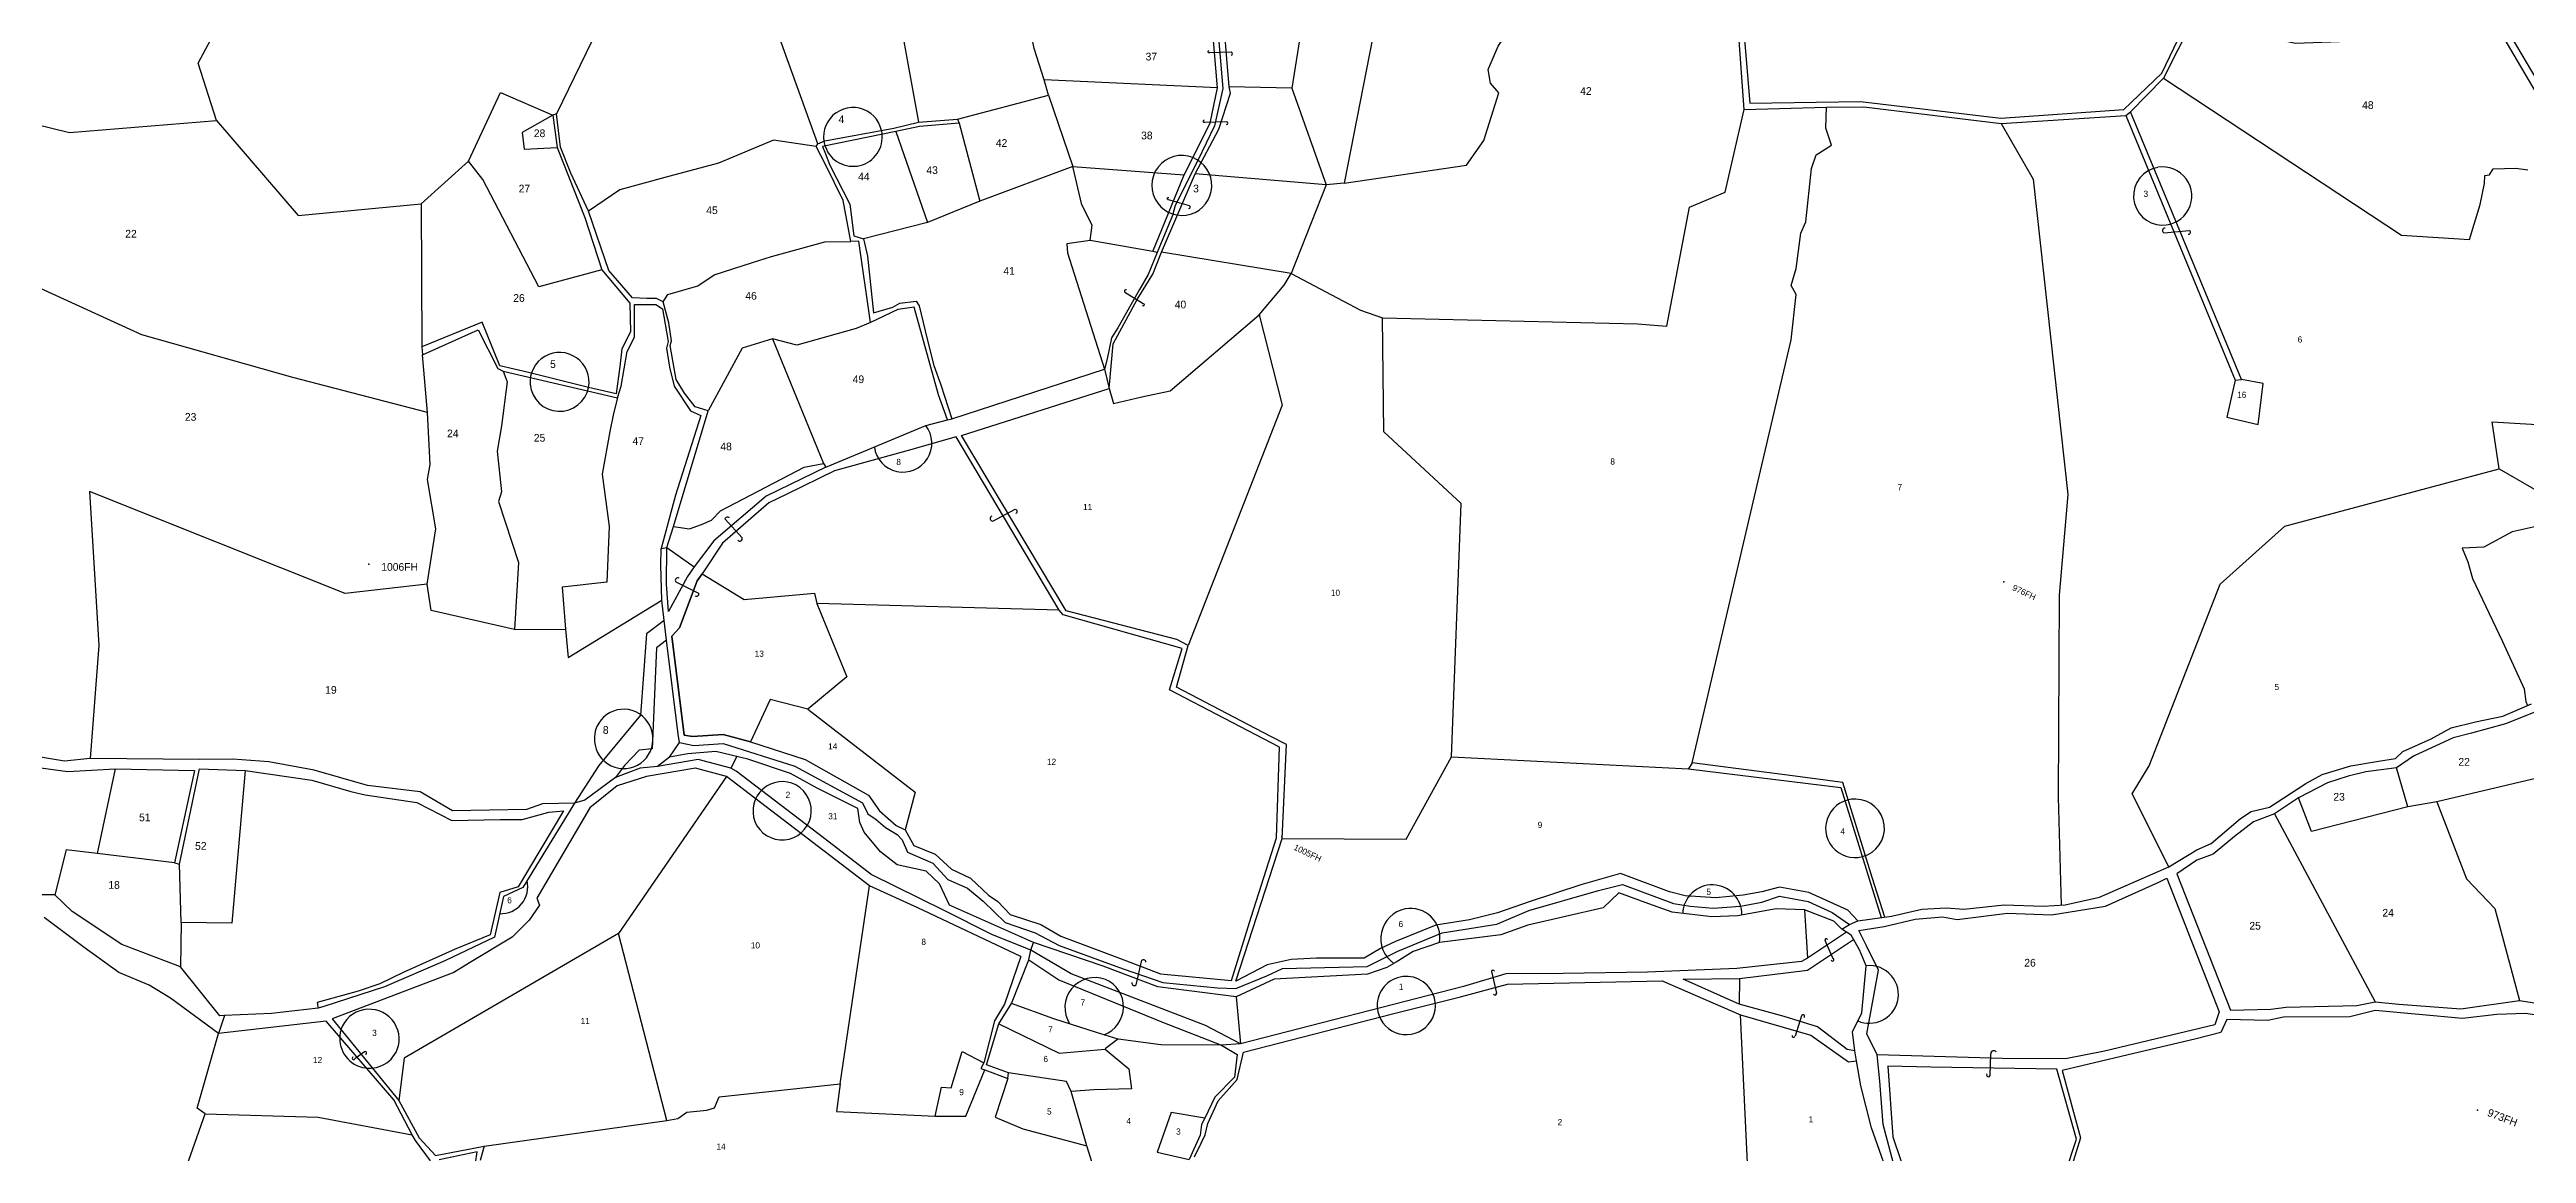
# Model space of a CAD drawing. Extents: x 149058 to 155632, y 177514 to 180719.
# Drawn here: x 150437 to 152042, y 178799 to 179514 of the extents above; entities that cross this region are included whole.
import ezdxf

# ---------------------------------------------------------------- set-up
doc = ezdxf.new("R2010")
doc.units = 0
doc.header["$MEASUREMENT"] = 0
doc.layers.get('0').update_dxf_attribs({"linetype": 'CONTINUOUS'})
for name, color, linetype in [('BORDER-B', 3, 'CONTINUOUS'), ('LINK', 4, 'CONTINUOUS'), ('NO', 1, 'CONTINUOUS'), ('PARCEL', 6, 'CONTINUOUS'), ('ROAD', 2, 'CONTINUOUS'), ('TRIG-P', 2, 'CONTINUOUS'), ('TRIG-T', 1, 'CONTINUOUS')]:
    doc.layers.add(name, color=color, linetype=linetype)

msp = doc.modelspace()

# ---------------------------------------------------------------- linework, layer by layer
for points in [[(150837.69, 179150.06), (150836.43, 179167.62), (150836.59, 179191.47), (150854.31, 179178.9), (150849.92, 179172.63)], [(150847.91, 179069.92), (150839.95, 179134.06), (150844.81, 179139.37), (150856.32, 179169.9), (150859.42, 179174.32), (150886.8, 179157.69), (150932.28, 179161.87), (150933.85, 179155.08), (150953.2, 179107.53), (150928.1, 179086.62), (150903.53, 179092.9), (150890.84, 179065.49), (150873.14, 179070.36), (150853.22, 179069.03)]]:
    msp.add_lwpolyline(points, close=True)
at = {"layer": 'BORDER-B'}
for points in [[(151072.43, 179751.93), (151079.76, 179743.04), (151082.9, 179734.41), (151092.06, 179730.75), (151111.16, 179698.06), (151124.76, 179690.47), (151128.16, 179687.34), (151138.63, 179669.55), (151144.38, 179665.11), (151148.12, 179663.65), (151148.12, 179646.39), (151158.32, 179632), (151159.89, 179623.64), (151172.45, 179597.48), (151191.02, 179594.08), (151240.47, 179582.32), (151251.98, 179559.56), (151249.73, 179539.54), (151241.62, 179489.07), (151263.86, 179426.56), (151241.3, 179369)], [(151072.43, 179751.93), (151079.76, 179743.04), (151082.9, 179734.41), (151092.06, 179730.75), (151111.16, 179698.06), (151124.76, 179690.47), (151128.16, 179687.34), (151138.63, 179669.55), (151144.38, 179665.11), (151148.12, 179663.65), (151148.12, 179646.39), (151158.32, 179632), (151159.89, 179623.64), (151172.45, 179597.48), (151191.02, 179594.08), (151240.47, 179582.32), (151251.98, 179559.56), (151249.73, 179539.54), (151241.62, 179489.07), (151263.86, 179426.56), (151241.3, 179369)], [(151598.17, 178944.14), (151592.97, 178949.23), (151573.98, 178956.7), (151555.61, 178957.32), (151530.39, 178952.65), (151513.89, 178952.03), (151488.05, 178955.14), (151473.1, 178960.43), (151453.49, 178967.59), (151443.53, 178957.94), (151394.65, 178946.74), (151377.21, 178940.51), (151337.36, 178935.53), (151320.24, 178929.62), (151309.34, 178922.77), (151303.14, 178919.26), (151290.69, 178914.91), (151230.29, 178911.8), (151205.69, 178900.28), (151208.5, 178869.78), (151196.04, 178868.85), (151156.81, 178869.16), (151129.11, 178872.9), (151115.09, 178877.25), (151087.39, 178885.97), (151059.99, 178895.92), (151071.2, 178924.24), (151072.44, 178930.47), (151074.31, 178935.45), (151019.82, 178959.72), (151013.29, 178973.42), (151004.64, 178981.77), (150985.96, 178985.82), (150975.06, 178994.22), (150964.48, 179006.98), (150961.67, 179013.2), (150960.43, 179022.23), (150933.65, 179035.61), (150916.84, 179044.95), (150889.13, 179054.28), (150868.27, 179059.26), (150850.21, 179057.71), (150838.38, 179055.53), (150844.92, 179065.17), (150843.99, 179070.47), (150836.51, 179131.46), (150834.96, 179144.22), (150833.4, 179157.29), (150832.78, 179180.01), (150832.85, 179190.85), (150836.59, 179191.47), (150840.95, 179205.16), (150851.22, 179203.61), (150859.01, 179206.41), (150865.54, 179209.21), (150871.46, 179215.12), (150925.63, 179243.44), (150938.09, 179245.93), (150939.64, 179243.44), (150977, 179259), (151004.4, 179270.52), (151018.41, 179274.25), (151021.21, 179274.87), (151120.22, 179306.93), (151123.33, 179294.48), (151126.14, 179284.83), (151144.5, 179289.19), (151162.84, 179293.06), (151220.44, 179342.24), (151236.63, 179361.53), (151241.3, 179369), (151286.14, 179345.35), (151300.46, 179340.37), (151465.78, 179336.32), (151484.73, 179334.86), (151499.36, 179412.04), (151522.4, 179421.69), (151534.85, 179475.22), (151588.09, 179476.77), (151612.38, 179477.09), (151701.42, 179466.19), (151782.06, 179471.48), (151785.12, 179473.73), (151806.61, 179495.51), (151960.72, 179393.75), (152004.93, 179390.95), (152011.78, 179413.66), (152014.57, 179427.36), (152014.8, 179432.56), (152017.88, 179433.04), (152020.24, 179436.82), (152034.91, 179437.29), (152042.72, 179436.11)], [(151241.3, 179369), (151286.14, 179345.35), (151300.46, 179340.37), (151465.78, 179336.32), (151484.73, 179334.86), (151499.36, 179412.04), (151522.4, 179421.69), (151534.85, 179475.22), (151588.09, 179476.77), (151612.38, 179477.09), (151701.42, 179466.19), (151782.06, 179471.48), (151785.12, 179473.73), (151806.61, 179495.51), (151960.72, 179393.75), (152004.93, 179390.95), (152011.78, 179413.66), (152014.57, 179427.36), (152014.8, 179432.56), (152017.88, 179433.04), (152020.24, 179436.82), (152034.91, 179437.29), (152042.72, 179436.11)], [(150838.38, 179055.53), (150844.92, 179065.17), (150843.99, 179070.47), (150836.51, 179131.46), (150834.96, 179144.22), (150833.4, 179157.29), (150832.78, 179180.01), (150832.85, 179190.85), (150836.59, 179191.47), (150840.95, 179205.16), (150851.22, 179203.61), (150859.01, 179206.41), (150865.54, 179209.21), (150871.46, 179215.12), (150925.63, 179243.44), (150938.09, 179245.93), (150939.64, 179243.44), (150977, 179259), (151004.4, 179270.52), (151018.41, 179274.25), (151021.21, 179274.87), (151120.22, 179306.93), (151123.33, 179294.48), (151126.14, 179284.83), (151144.5, 179289.19), (151162.84, 179293.06), (151220.44, 179342.24), (151236.63, 179361.53), (151241.3, 179369)], [(151631.74, 178774.37), (151617.42, 178815.34), (151610.51, 178842.48), (151607.55, 178858.76), (151606.56, 178865.18), (151605.08, 178877.52), (151611.01, 178889.85), (151613.97, 178920.45), (151609.52, 178930.82), (151604.09, 178940.19), (151598.17, 178944.14), (151603.11, 178947.1), (151608.54, 178949.57), (151630.26, 178952.53), (151650.01, 178956.97), (151665.81, 178957.96), (151677.16, 178956.97), (151703.33, 178959.93), (151728.51, 178958.95), (151742.83, 178959.93), (151765.05, 178964.87), (151809.97, 178984.61), (151828.24, 178995.47), (151837.49, 178999.69), (151856.42, 179015.85), (151863.3, 179020.32), (151875.34, 179023.07), (151898.73, 179038.55), (151909.4, 179044.39), (151927.98, 179049.89), (151945.87, 179052.99), (151956.87, 179054.71), (151961.69, 179059.18), (151979.93, 179067.43), (151993, 179074.65), (152008.82, 179078.44), (152026.37, 179082.22), (152044.95, 179090.13)], [(151598.17, 178944.14), (151603.11, 178947.1), (151608.54, 178949.57), (151630.26, 178952.53), (151650.01, 178956.97), (151665.81, 178957.96), (151677.16, 178956.97), (151703.33, 178959.93), (151728.51, 178958.95), (151742.83, 178959.93), (151765.05, 178964.87), (151809.97, 178984.61), (151828.24, 178995.47), (151837.49, 178999.69), (151856.42, 179015.85), (151863.3, 179020.32), (151875.34, 179023.07), (151898.73, 179038.55), (151909.4, 179044.39), (151927.98, 179049.89), (151945.87, 179052.99), (151956.87, 179054.71), (151961.69, 179059.18), (151979.93, 179067.43), (151993, 179074.65), (152008.82, 179078.44), (152026.37, 179082.22), (152044.95, 179090.13)], [(150838.38, 179055.53), (150830.67, 179049.44), (150819.42, 179048.47), (150803.35, 179042.37), (150783.43, 179027.6), (150776.69, 179025.67), (150743.27, 178971.07), (150730.74, 178965.29), (150724.95, 178938.95), (150692.82, 178923.54), (150653.62, 178906.83), (150614.42, 178893.99), (150610.68, 178892.97), (150580.47, 178889.44), (150549.95, 178888.15), (150546.09, 178876.59), (150514.92, 178899.39), (150501.11, 178907.74), (150481.51, 178916.09), (150459.02, 178932.15), (150432.99, 178951.75)], [(150838.38, 179055.53), (150830.67, 179049.44), (150819.42, 179048.47), (150803.35, 179042.37), (150783.43, 179027.6), (150776.69, 179025.67), (150743.27, 178971.07), (150730.74, 178965.29), (150724.95, 178938.95), (150692.82, 178923.54), (150653.62, 178906.83), (150614.42, 178893.99), (150610.68, 178892.97), (150580.47, 178889.44), (150549.95, 178888.15), (150546.09, 178876.59)], [(151598.17, 178944.14), (151592.97, 178949.23), (151573.98, 178956.7), (151555.61, 178957.32), (151530.39, 178952.65), (151513.89, 178952.03), (151488.05, 178955.14), (151473.1, 178960.43), (151453.49, 178967.59), (151443.53, 178957.94), (151394.65, 178946.74), (151377.21, 178940.51), (151337.36, 178935.53), (151320.24, 178929.62), (151309.34, 178922.77), (151303.14, 178919.26), (151290.69, 178914.91), (151230.29, 178911.8), (151205.69, 178900.28), (151208.5, 178869.78), (151196.04, 178868.85), (151156.81, 178869.16), (151129.11, 178872.9), (151115.09, 178877.25), (151087.39, 178885.97), (151059.99, 178895.92), (151071.2, 178924.24), (151072.44, 178930.47), (151074.31, 178935.45), (151019.82, 178959.72), (151013.29, 178973.42), (151004.64, 178981.77), (150985.96, 178985.82), (150975.06, 178994.22), (150964.48, 179006.98), (150961.67, 179013.2), (150960.43, 179022.23), (150933.65, 179035.61), (150916.84, 179044.95), (150889.13, 179054.28), (150868.27, 179059.26), (150850.21, 179057.71), (150838.38, 179055.53)], [(150546.09, 178876.59), (150546.09, 178876.59), (150514.92, 178899.39), (150501.11, 178907.74), (150481.51, 178916.09), (150459.02, 178932.15), (150432.99, 178951.75)], [(151640.14, 178673.7), (151640.14, 178673.7), (151639.15, 178715.65), (151635.69, 178731.93), (151631.74, 178774.37), (151617.42, 178815.34), (151610.51, 178842.48), (151607.55, 178858.76), (151606.56, 178865.18), (151605.08, 178877.52), (151611.01, 178889.85), (151613.97, 178920.45), (151609.52, 178930.82), (151604.09, 178940.19), (151598.17, 178944.14)], [(150423.43, 178631.4), (150458.94, 178727.96), (150470.68, 178759.45), (150513.44, 178756.4), (150537.5, 178824.34), (150532.15, 178828.16), (150546.09, 178876.59)], [(150423.43, 178631.4), (150458.94, 178727.96), (150470.68, 178759.45), (150513.44, 178756.4), (150537.5, 178824.34), (150532.15, 178828.16), (150546.09, 178876.59)]]:
    msp.add_lwpolyline(points, dxfattribs=at)
at = {"layer": 'LINK'}
for points in [[(151202.45, 179510.5, 0.8788353), (151202.39, 179512.35), (151188.42, 179511.96, -1.1649485), (151188.06, 179513.52)], [(151199.41, 179465.49, 0.8788353), (151199.35, 179467.34), (151185.38, 179466.95, -1.1649485), (151185.02, 179468.51)], [(151174.83, 179411.16, 0.8788353), (151175.31, 179412.95), (151161.84, 179416.68, -1.1649485), (151161.96, 179418.27)], [(151807.55, 179398.45, 0.8310264), (151806.94, 179395.29), (151823.28, 179396.95, -0.6929767), (151822.64, 179394.23)], [(151134.43, 179358.49, 0.8788353), (151133.47, 179356.91), (151145.38, 179349.59, -1.1649485), (151144.83, 179348.09)], [(150882.58, 179196.25, 0.8310264), (150885.48, 179197.65), (150874.35, 179209.74, -0.6929767), (150876.91, 179210.86)], [(151047.21, 179211.76, 0.8310264), (151047.84, 179208.59), (151062.34, 179216.3, -0.6929767), (151062.78, 179213.54)], [(150844.6, 179171.47, 0.8310264), (150842.39, 179169.13), (150857.09, 179161.8, -0.6929767), (150855.11, 179159.84)], [(151138.07, 178909.64, 0.8310264), (151140.87, 178908.06), (151144.47, 178924.09, -0.6929767), (151146.85, 178922.62)]]:
    msp.add_lwpolyline(points, format="xyb", dxfattribs=at)
for points in [[(151592.56, 178924.97), (151587.24, 178936.66)], [(151371.04, 178916.63), (151374.31, 178902.68)], [(151571.87, 178887.84), (151567.85, 178874.74)], [(150640.65, 178864.68), (150634.42, 178860.08)], [(151694.24, 178849.22), (151694.69, 178863.31)]]:
    msp.add_lwpolyline(points, dxfattribs=at)
for centre, radius, start, end in [((151588.05, 178937.01), 0.967, 31.58938, 207.86471), ((151372.08, 178916.49), 1.05, 22.40692, 171.83296), ((151591.99, 178924.37), 0.933, 209.14416, 43.96205), ((151373.28, 178902.6), 1.09, 218.26094, 17.84944), ((151572.9, 178887.53), 1.07, 327.49485, 163.46101), ((151566.79, 178875.03), 0.979, 167.37813, 334.9977), ((150633.66, 178860.54), 0.921, 119.64945, 321.02007), ((150641.17, 178863.92), 0.917, 274.42595, 124.18028), ((151696.51, 178863.52), 1.84, 33.61465, 186.63109), ((151693.09, 178849.62), 1.21, 144.01779, 340.49945)]:
    msp.add_arc(centre, radius, start, end, dxfattribs=at)
at = {"layer": 'PARCEL'}
for points in [[(151025.05, 179469.13), (151083.93, 179484.58), (151081.18, 179494.53), (151074.66, 179514.78), (151071.92, 179528.84), (151070.54, 179544.97), (151060.59, 179544.28), (151038.28, 179623.88), (151011.51, 179645.84), (151020.77, 179674.66), (151022.15, 179692.16), (150940.8, 179710.34), (150918.49, 179712.74), (150908.02, 179721.58)], [(150940.8, 179710.34), (150953.16, 179624.57), (150929.82, 179613.93), (150939.43, 179577.91), (150979.24, 179579.96), (150999.78, 179467.16)], [(151334.03, 179696.64), (151336.23, 179630.04), (151324.03, 179592.95), (151308.4, 179595.39), (151275.68, 179427.48), (151263.86, 179426.56)], [(150544.76, 179468.06), (150532.87, 179505.38), (150544.32, 179526.7), (150519.04, 179609.61), (150459.57, 179642.79)], [(150934.47, 179453.06), (150872.5, 179624.94), (150808.12, 179614.28), (150799.43, 179569.27), (150794.69, 179562.17), (150789.55, 179522.69), (150784.42, 179512.03), (150765.18, 179472.57)], [(151275.68, 179427.48), (151354.79, 179439.2), (151366.02, 179455.3), (151375.79, 179486.05), (151370.41, 179492.4), (151368.95, 179501.18), (151375.3, 179516.32), (151387.02, 179533.89), (151392.39, 179555.85), (151397.16, 179573.02)], [(150708.19, 179441.75), (150728.73, 179486.36), (150762.64, 179471.72), (150742.95, 179460.31), (150744.13, 179449.65), (150765.6, 179450.56)], [(151083.93, 179484.58), (151099.7, 179438.27), (151039.55, 179415.99), (151005.48, 179402.11), (150964, 179391.38)], [(151193.55, 179489.38), (151081.18, 179494.53)], [(151241.62, 179489.07), (151201.11, 179489.9)], [(150375.12, 179425.06), (150392.9, 179474.11), (150449.4, 179460.49), (150544.76, 179468.06), (150597.74, 179406.53), (150677.46, 179414.1), (150677.94, 179321.46)], [(151026.03, 179466.51), (151039.55, 179415.99)], [(151501.03, 179051.93), (151565.28, 179325.95), (151568.47, 179355.45), (151565.34, 179361.2), (151568.47, 179372.17), (151571.61, 179395.16), (151574.75, 179402.48), (151578.41, 179436.97), (151581.54, 179445.85), (151591.47, 179452.12), (151587.82, 179463.1), (151588.09, 179476.77)], [(151701.42, 179466.19), (151722.17, 179430.18), (151744.65, 179225.85), (151738.9, 179160.53), (151738.19, 179029.63), (151740.2, 178959.75)], [(150933.48, 179451.42), (150905.8, 179455.32), (150870.02, 179440.61), (150835.24, 179431.25), (150806.15, 179423.23), (150785.93, 179409.5)], [(150985.01, 179460.93), (151005.48, 179402.11)], [(150794.39, 179371.41), (150753.61, 179360.42), (150717.28, 179429.91), (150708.19, 179441.75), (150677.46, 179414.1)], [(151151.5, 179383.19), (151111.05, 179390.34), (151112.32, 179400.43), (151105.59, 179413.47), (151099.7, 179438.27), (151171.93, 179432.91)], [(151263.86, 179426.56), (151178.99, 179433.56)], [(150681.62, 179278.98), (150594.21, 179301.63), (150496.33, 179329.37), (150369.57, 179387.24)], [(150834.2, 179350.67), (150837.25, 179355.38), (150856.64, 179361.06), (150867.34, 179368.08), (150892.09, 179376.1), (150904.46, 179380.11), (150938.91, 179389.47), (150955.8, 179389.74)], [(151111.05, 179390.34), (151095.91, 179388.24), (151096.33, 179382.35), (151120.22, 179306.93)], [(151241.3, 179369), (151157.23, 179382.92)], [(152024.15, 179242.32), (152019.63, 179272.78), (152092.37, 179268.55), (152132.4, 179258.16), (152169.74, 179297.4), (152178.97, 179331.26), (152173.97, 179343.96), (152173.46, 179353.76)], [(150968.6, 179337.26), (150959.3, 179333.31), (150920.85, 179322.62), (150905.13, 179326.63), (150885.4, 179320.61), (150863.42, 179279.98)], [(151220.44, 179342.24), (151235.5, 179283.63), (151174.41, 179128.02)], [(151235.48, 179002.83), (151315.83, 179002.51), (151345.1, 179055.81), (151351.37, 179219.9), (151301.19, 179266.4), (151300.46, 179340.37)], [(150905.13, 179326.63), (150938.09, 179245.93)], [(150737.8, 179138.26), (150683.96, 179150.63), (150681.28, 179167.68), (150686.97, 179203.44), (150681.62, 179235.53), (150683.29, 179245.23), (150681.62, 179278.98), (150678.37, 179316.38)], [(150730.45, 179305.8), (150733.11, 179298.71), (150729.44, 179270.29), (150726.76, 179253.92), (150729.44, 179227.51), (150727.43, 179221.16), (150740.47, 179181.72), (150737.8, 179138.26), (150770.9, 179138.6)], [(150804.56, 179288.44), (150802, 179278.32), (150799.66, 179266.62), (150794.64, 179238.87), (150799.32, 179205.12), (150797.65, 179169.02), (150768.89, 179165.67), (150770.9, 179138.6), (150772.57, 179120.22), (150833.4, 179157.29)], [(151853.09, 179299.96), (151847.61, 179275.91), (151867.85, 179271.13), (151871.11, 179297.76), (151857.11, 179300.36)], [(151809.97, 178984.61), (151786.28, 179031.72), (151797.26, 179050.01), (151843.27, 179167.59), (151885.09, 179205.21), (152024.15, 179242.32), (152065.97, 179218.28), (152067.54, 179208.35), (152053.95, 179206.26), (152032.52, 179201.56), (152014.22, 179191.63), (152000.1, 179191.1), (152003.76, 179182.22), (152006.9, 179171.25), (152026.24, 179130.49), (152040.23, 179099.9), (152041.33, 179091.7), (152042.48, 179089.08)], [(150681.28, 179167.68), (150628.06, 179161.67), (150462.57, 179227.74), (150468.62, 179127.88), (150462.95, 179054.8)], [(150836.59, 179191.47), (150854.31, 179178.9)], [(150859.42, 179174.32), (150886.8, 179157.69), (150932.28, 179161.87), (150933.85, 179155.08), (150953.2, 179107.53), (150928.1, 179086.62), (150903.53, 179092.9), (150890.84, 179065.49)], [(151090.88, 179150.87), (150933.85, 179155.08)], [(150928.1, 179086.62), (150997.63, 179032.8), (150991.01, 179008.57)], [(150479.03, 179048.08), (150467.42, 178993.22)], [(150563.36, 179046.97), (150554.7, 178948.1), (150521.92, 178948.43), (150520.82, 178986.33)], [(150881.91, 179056.01), (150878.03, 179048.54)], [(151345.1, 179055.81), (151498.81, 179047.95)], [(152052.43, 179042.86), (151983.68, 179026.61), (151964.94, 179023.28), (151957.62, 179048.7)], [(150875.23, 179042.94), (150805.22, 178941.39), (150666.5, 178860.43), (150662.85, 178833.12)], [(151964.94, 179023.28), (151902.44, 179007.46), (151894.08, 179029.3)], [(151878.51, 179018.84), (151943.72, 178897.07)], [(151983.68, 179026.61), (152002.85, 178976.64), (152021.18, 178957.48), (152037.33, 178897.8)], [(150517.49, 178987.07), (150467.42, 178993.22), (150447.35, 178995.56), (150440.05, 178966.31)], [(150836.54, 178820.17), (150843.7, 178821.52), (150849.52, 178825.54), (150862.5, 178826.88), (150867.42, 178828.22), (150870.55, 178835.38), (150948.86, 178843.88), (150968.02, 178972.24)], [(151573.98, 178956.7), (151575.95, 178925.23)], [(150521.92, 178948.43), (150521.43, 178919.72)], [(150718.17, 178803.38), (150836.54, 178820.17), (150805.22, 178941.39)], [(151531.75, 178912.23), (151531.49, 178895.47)], [(151337.98, 178703.66), (151336.93, 178724.05), (151421.01, 178753.81), (151509.03, 178704.79), (151546.32, 178677.53), (151538.37, 178760.38), (151532.51, 178888.62)], [(151051.76, 178882.78), (151090.89, 178863.8), (151120.61, 178866.37), (151136.02, 178853.53), (151137.86, 178840.7), (151113.27, 178839.96), (151098.6, 178838.86), (151095.66, 178845.47), (151058.06, 178850.93)], [(151128.92, 178872.92), (151120.69, 178866.46)], [(150948.86, 178843.88), (150946.62, 178825.99), (151010.61, 178822.86), (151014.64, 178841.64), (151020.91, 178841.2), (151028.07, 178864.9), (151041.96, 178857.58)], [(151010.61, 178822.86), (151030.3, 178822.86), (151042.66, 178853.03)], [(151057.71, 178847.43), (151049.43, 178822.36), (151067.41, 178814.66), (151108.87, 178803.65), (151098.6, 178838.86)], [(150537.5, 178824.34), (150610.68, 178822.23), (150671.6, 178810.72)], [(151185.37, 178821.57), (151163.54, 178825.29), (151154.37, 178799.62), (151175.21, 178794.91)], [(151159.72, 178767.24), (151117.68, 178775.41), (151108.87, 178803.65)]]:
    msp.add_lwpolyline(points, dxfattribs=at)
for centre, radius, start, end in [((150957.21, 179457.57), 19.01, 12.75971, 205.07498), ((150957.25, 179457.45), 19, 204.70141, 13.13329), ((151170.27, 179426.16), 19.35, 67.85844, 216.91818), ((151170.4, 179426.06), 19.39, 216.44456, 68.33206), ((151805.94, 179419.24), 18.82, 99.35435, 268.76108), ((151806.09, 179419.25), 18.84, 268.31152, 99.80391), ((150767.1, 179298.7), 19.14, 349.52849, 185.09986), ((150767.11, 179298.9), 19.17, 185.71022, 348.91813), ((150989.67, 179259), 18.7, 187.51403, 38.01264), ((150808.62, 179067.69), 18.96, 4.77543, 185.70851), ((150808.67, 179067.13), 18.96, 183.99552, 6.48842), ((150911.51, 179020.64), 19.07, 62.57639, 200.57754), ((150911.29, 179020.88), 18.95, 201.48898, 61.66495), ((151606.57, 179009.47), 18.96, 88.25132, 284.76337), ((151606.78, 179009.49), 18.93, 284.12984, 88.88484), ((150728.97, 178971.64), 17.53, 267.76106, 13.08372), ((151514.12, 178953.64), 19.16, 358.62555, 178.0134), ((151318.85, 178938.01), 19.53, 100.84191, 235.55956), ((151318.71, 178938.62), 18.91, 350.60784, 100.77272), ((151615.86, 178901.59), 18.96, 345.77318, 95.7412), ((151114.13, 178893.24), 19.56, 69.62187, 212.45907), ((151113.22, 178893.83), 19.36, 290.64681, 66.47689), ((151315.82, 178894.67), 18.83, 22.47901, 192.58387), ((151315.84, 178894.61), 18.84, 192.37456, 22.68831), ((150643.79, 178872.86), 19.34, 339.81573, 161.45363), ((151615.84, 178902.31), 19.17, 247.44483, 343.70521), ((150643.96, 178873.34), 19.35, 162.95691, 338.31245)]:
    msp.add_arc(centre, radius, start, end, dxfattribs=at)
at = {"layer": 'ROAD'}
for points in [[(151154.46, 179382.6), (151151.5, 179383.19), (151171.93, 179432.91), (151188.81, 179466.36), (151193.55, 179489.38), (151189.99, 179530.23), (151172.82, 179582.91), (151169.26, 179598.01), (151156.83, 179625.24), (151155.35, 179630.27), (151152.39, 179636.49), (151145.28, 179646.25), (151144.39, 179661.81), (151148.12, 179663.65)], [(151172.45, 179597.48), (151176.5, 179586), (151188.63, 179546.06), (151193.27, 179531.79), (151196.84, 179489), (151191.49, 179464.75), (151180.79, 179442.28), (151166.16, 179413.04), (151164.37, 179406.62), (151154.46, 179382.6), (151148.53, 179368.39), (151142.91, 179358.62), (151128.99, 179333.76), (151124.85, 179327.25), (151121.88, 179313.63), (151120.22, 179306.93)], [(151123.33, 179294.48), (151125.84, 179323.36), (151141.53, 179352.25), (151151.52, 179368.65), (151157.23, 179382.92), (151178.99, 179433.56), (151194.34, 179462.44), (151201.83, 179485.98), (151201.11, 179489.9), (151197.55, 179531.98), (151191.02, 179594.08)], [(151534.85, 179475.22), (151526.12, 179595.08)], [(151532.67, 179549.12), (151538.49, 179479.35), (151610.27, 179480.58), (151701.24, 179469.76), (151780.75, 179475.33), (151805.51, 179498.83), (151823.45, 179536.25)], [(152070.88, 179447.46), (152024.53, 179526.32), (151992.94, 179531.52), (151960.49, 179520.7), (151892.12, 179518.11), (151825.04, 179532.38), (151806.61, 179495.51)], [(152177.03, 179367.44), (152073.87, 179451.93), (152029.26, 179527.22)], [(150840.95, 179205.16), (150863.42, 179279.98), (150854.95, 179282.52), (150848.17, 179291.41), (150842.67, 179300.3), (150838.86, 179322.31), (150839.7, 179325.27), (150838.01, 179337.12), (150834.2, 179350.67), (150829.96, 179352.78), (150823.61, 179352.78), (150814.3, 179353.21), (150799.05, 179370.98), (150785.93, 179409.5), (150774.49, 179434.05), (150767.72, 179450.98), (150765.18, 179472.57), (150762.64, 179471.72), (150765.6, 179450.56), (150783.38, 179405.27), (150794.39, 179371.41), (150812.6, 179349.82), (150813.03, 179331.2), (150807.52, 179320.19), (150806.25, 179308.76), (150803.71, 179290.98), (150785.93, 179295.22), (150746.97, 179304.95), (150728.34, 179309.19), (150716.9, 179337.54), (150677.94, 179321.46), (150678.37, 179316.38), (150714.36, 179332.47), (150727.07, 179307.49), (150730.45, 179305.8), (150804.56, 179288.44), (150807.1, 179296.06), (150810.91, 179318.5), (150815.57, 179327.81), (150815.57, 179348.97), (150829.54, 179348.97), (150833.78, 179346.01), (150837.59, 179324.85), (150836.32, 179320.61), (150838.43, 179308.34), (150841.4, 179296.06), (150851.98, 179279.98), (150858.76, 179277.02), (150842.24, 179225.38), (150832.85, 179190.85)], [(151018.41, 179274.25), (151012.57, 179290.35), (150996.82, 179347.1), (150986.32, 179345.79), (150968.6, 179337.26), (150961.05, 179390.07), (150955.8, 179389.74), (150950.88, 179416.32), (150939.39, 179439.61), (150933.48, 179451.42), (150934.47, 179453.06), (150939.06, 179455.02), (150983.7, 179463.22), (150999.78, 179467.16), (151025.05, 179469.13), (151026.03, 179466.51), (151000.43, 179464.21), (150985.01, 179460.93), (150937.42, 179451.42), (150939.39, 179446.5), (150942.34, 179439.28), (150955.14, 179414.02), (150957.77, 179393.35), (150964, 179391.38), (150966.63, 179380.23), (150970.57, 179343.49), (150983.04, 179347.1), (150987.63, 179349.72), (150998.13, 179351.04), (151000.1, 179348.08), (151005.35, 179326.43), (151009.62, 179309.38), (151014.22, 179296.91), (151021.21, 179274.87)], [(151782.06, 179471.48), (151853.09, 179299.96), (151857.11, 179300.36), (151785.12, 179473.73)], [(151608.54, 178949.57), (151601.93, 178956.38), (151576.71, 178967.88), (151557.68, 178971.42), (151546.17, 178968.32), (151534.22, 178966.11), (151516.52, 178964.34), (151496.6, 178965.67), (151486.42, 178968.32), (151454.56, 178980.27), (151428.89, 178972.75), (151396.14, 178962.13), (151374.89, 178954.61), (151356.75, 178950.19), (151335.06, 178946.65), (151308.95, 178936.03), (151299.21, 178931.61), (151288.59, 178925.41), (151257.61, 178925.41), (151241.24, 178924.53), (151225.75, 178920.99), (151205.39, 178910.37), (151235.48, 179002.83), (151238.14, 179063.88), (151227.52, 179069.19), (151166.88, 179101.04), (151174.41, 179128.02), (151167.07, 179131.83), (151095.38, 179150.41), (151027.66, 179264.11), (151123.33, 179294.48)], [(151202.58, 178910.79), (151215.41, 178951.93), (151231.79, 179003.25), (151233.56, 179062.08), (151162.3, 179099.24), (151170.55, 179126.1), (151093.54, 179147.78), (151090.88, 179150.87), (151024.06, 179263.24), (150993.08, 179254.39), (150945.28, 179241.12), (150914.3, 179226.08), (150902.79, 179220.33), (150872.7, 179194.23), (150859.42, 179174.32), (150856.32, 179169.9), (150844.81, 179139.37), (150839.95, 179134.06), (150847.91, 179069.92), (150853.22, 179069.03), (150873.14, 179070.36), (150890.84, 179065.49), (150926.25, 179053.99), (150967.41, 179030.99), (150974.49, 179020.81), (150985.26, 179011.22), (150991.01, 179008.57), (150996.76, 178998.39), (151010.48, 178992.64), (151021.1, 178982.91), (151033.5, 178977.16), (151045, 178966.1), (151051.2, 178962.11), (151059.16, 178953.71), (151079.08, 178947.07), (151091.92, 178939.55), (151129.98, 178925.4), (151156.53, 178915.22), (151202.58, 178910.79)], [(150939.64, 179243.44), (150901.05, 179224.68), (150867.17, 179195.83), (150854.31, 179178.9), (150849.92, 179172.63), (150837.69, 179150.06), (150836.43, 179167.62), (150836.59, 179191.47)], [(150834.96, 179144.22), (150823.36, 179135.4), (150819.57, 179082.79), (150792.53, 179050.08), (150776.69, 179025.67), (150756.02, 179025.43), (150745.59, 179021.64), (150697.69, 179020.69), (150676.83, 179033.01), (150642.68, 179037.28), (150608.06, 179047.23), (150578.66, 179052.45), (150555.43, 179054.34), (150533.97, 179054.06), (150462.95, 179054.8), (150446.3, 179052.95), (150430.77, 179055.54)], [(150836.51, 179131.46), (150830, 179126.41), (150827.15, 179061), (150818.62, 179060.05), (150809.13, 179050.09), (150803.35, 179042.37)], [(152048.31, 179085.18), (152028.19, 179077.13), (152006.18, 179071.23), (151994.38, 179068.01), (151968.62, 179056.21), (151957.62, 179048.7), (151937.76, 179046.02), (151926.22, 179043.34), (151912.86, 179038.96), (151894.08, 179029.3), (151878.51, 179018.84), (151864.83, 179013.74), (151852.49, 179004.09), (151838.8, 178992.82), (151828.07, 178988.8), (151815.19, 178979.95), (151850.07, 178891.71), (151876.1, 178892.24), (151886.03, 178893.58), (151931.91, 178894.66), (151943.72, 178897.07), (151959.01, 178895.46), (151999.23, 178892.43), (152037.33, 178897.8), (152131.51, 178883.04)], [(150844.92, 179065.17), (150854.07, 179063.05), (150873.1, 179064.38), (150919.57, 179049.78), (150963.38, 179025.89), (150966.92, 179018.81), (150972.23, 179015.27), (150978.43, 179009.96), (150985.95, 179005.54), (150989.05, 179002), (150992.59, 178994.04), (151008.97, 178986.96), (151018.7, 178976.34), (151031.54, 178970.59), (151041.72, 178962.19), (151055.88, 178948.47), (151075.35, 178941.84), (151090.84, 178933.43), (151132.44, 178918.39), (151158.11, 178909.54), (151193.52, 178906), (151205.47, 178905.56), (151225.38, 178913.97), (151235.51, 178918.69), (151290.39, 178920.01), (151310.31, 178929.75), (151339.07, 178941.69), (151374.48, 178947.44), (151395.28, 178956.29), (151440.42, 178969.12), (151455.91, 178973.1), (151489.11, 178960.71), (151499.73, 178958.94), (151514.77, 178957.62), (151532.48, 178958.94), (151546.2, 178961.6), (151557.7, 178965.58), (151576.29, 178962.04), (151591.78, 178954.96), (151603.11, 178947.1)], [(150406.95, 179051.83), (150448.33, 179046.23), (150479.03, 179048.08), (150530.44, 179046.97), (150517.49, 178987.07), (150520.82, 178986.33), (150533.77, 179048.08), (150563.36, 179046.97), (150606.64, 179040.68), (150631.79, 179033.29), (150641.04, 179031.07), (150674.7, 179026.27), (150697.26, 179014.43), (150728.7, 179015.17), (150742.76, 179015.17), (150760.14, 179019.98), (150769.76, 179020.72), (150740.17, 178971.54), (150728.33, 178967.85), (150722.04, 178940.49), (150699.48, 178931.24), (150665.82, 178916.08), (150650.65, 178908.69), (150636.6, 178903.88), (150609.97, 178896.49), (150610.68, 178892.97)], [(151066.05, 178926.39), (150999.18, 178957.89), (150968.02, 178972.24), (150875.23, 179042.94), (150855.27, 179048.54), (150823.41, 179042.94), (150804.5, 179036.99), (150786.64, 179022.64), (150752.33, 178964.19), (150754.08, 178959.64), (150747.43, 178949.84), (150736.38, 178938.82), (150708.72, 178922.37), (150698.56, 178916.07), (150619.78, 178885.97), (150662.85, 178833.12), (150676.15, 178808.97), (150686.66, 178797.43), (150718.17, 178803.38), (150715.72, 178794.28)], [(151072.44, 178930.47), (151047.15, 178940.74), (151015.98, 178956.49), (150969.07, 178979.59), (150938.95, 179002.69), (150881.53, 179046.44), (150878.03, 179048.54), (150857.02, 179054.14), (150830.67, 179049.44)], [(151625.95, 178951.94), (151617.86, 178977.61), (151598.83, 179039.1), (151566.08, 179043.53), (151501.03, 179051.93), (151498.81, 179047.95), (151597.51, 179036.01), (151623.63, 178951.63)], [(150549.95, 178888.15), (150546.95, 178887.93), (150521.43, 178919.72), (150510.7, 178923.79), (150483.33, 178934.14), (150451.15, 178955.59), (150440.05, 178966.31), (150404.17, 178966.31), (150382.72, 178974.81), (150357.94, 178984.43), (150330.56, 178991.08), (150314.47, 179002.66)], [(151633.38, 178785.67), (151624.79, 178817.52), (151622.64, 178845.68), (151621.03, 178862.58), (151614.32, 178876.26), (151621.83, 178917.57), (151614.05, 178933.39), (151609.22, 178943.31), (151625.59, 178945.84), (151645.72, 178950.67), (151663.43, 178952.01), (151672.82, 178950.4), (151705.56, 178954.42), (151734, 178953.35), (151768.88, 178958.98), (151803.5, 178974.54), (151808.76, 178977.26), (151842.57, 178890.62), (151839.89, 178882.04), (151768.25, 178865.14), (151743.02, 178860.05), (151702.24, 178860.32), (151621.03, 178862.58)], [(151205.69, 178900.28), (151154.78, 178906.81), (151119.37, 178920.08), (151074.31, 178935.45)], [(151601.07, 178942.21), (151575.95, 178925.23), (151571.89, 178923.2), (151529.98, 178918.63), (151472.07, 178916.34), (151417.47, 178915.33), (151380.39, 178915.07), (151352.96, 178906.95), (151208.5, 178869.78)], [(151606.56, 178865.18), (151601.59, 178866.02), (151582.29, 178880.75), (151560.7, 178887.6), (151531.49, 178895.47), (151495.17, 178911.72), (151531.75, 178912.23), (151575.94, 178917.56), (151605.71, 178937.4)], [(151066.05, 178926.39), (151055.55, 178895.59), (151048.9, 178884.74), (151041.96, 178857.58), (151040.21, 178853.73), (151042.66, 178853.03), (151057.71, 178847.43), (151058.06, 178850.93), (151043.71, 178856.18), (151051.76, 178882.78), (151059.99, 178895.92)], [(151071.2, 178924.24), (151090.61, 178911.23), (151157.88, 178883.8), (151196.04, 178868.85)], [(151208.5, 178869.78), (151185.76, 178881.59), (151098.57, 178915.21), (151072.44, 178930.47)], [(151178.48, 178796.65), (151182.8, 178805.53), (151185.6, 178810.86), (151187.12, 178818.23), (151193.98, 178832.95), (151206.17, 178846.66), (151210.23, 178864.43), (151307.76, 178889.56), (151350.94, 178900.23), (151381.39, 178908.42), (151481.71, 178910.71), (151532.51, 178888.62), (151577.97, 178875.42), (151602.35, 178858.15), (151607.55, 178858.76)], [(152128.33, 178876.36), (152041.13, 178889.5), (152022.53, 178888.86), (152000.4, 178886.24), (151943.65, 178891.49), (151927.22, 178887.33), (151884.27, 178887.11), (151874.19, 178884.92), (151847.68, 178885.58), (151843.74, 178877.04), (151827.74, 178873.1), (151779.18, 178861.65), (151740.83, 178852.45), (151752.67, 178808.87), (151738.64, 178763.53)], [(150683.51, 178793.93), (150673.7, 178807.22), (150671.6, 178810.72), (150659.7, 178833.47), (150615.93, 178884.57), (150546.09, 178876.59)], [(151196.04, 178868.85), (151206.2, 178862.95), (151204.42, 178848.23), (151191.72, 178835.28), (151185.37, 178821.57), (151183.09, 178817.51), (151182.32, 178810.65), (151175.21, 178794.91)], [(151735.76, 178764.24), (151750.24, 178807.98), (151737.53, 178853.32), (151655.8, 178854.63), (151627.88, 178855.3), (151631.17, 178809.52), (151646.73, 178763.53)], [(150712.57, 178792.53), (150713.62, 178799.88), (150689.11, 178794.63)]]:
    msp.add_lwpolyline(points, dxfattribs=at)
at = {"layer": 'TRIG-P'}
for p in [(150643.44, 179180.73), (151703.1, 179169.24), (151235.24, 179003.9), (152010.07, 178826.74)]:
    msp.add_point(p, dxfattribs=at)

# ---------------------------------------------------------------- texts
at = {"layer": 'NO'}
for s, height, p in [('37', 5, (151146.88, 179507.09)), ('42', 5, (151428.51, 179484.75)), ('48', 5, (151935.29, 179475.65)), ('4', 5, (150947.91, 179466.51)), ('28', 5, (150750.42, 179457.38)), ('42', 5, (151049.81, 179451.06)), ('38', 5, (151143.98, 179455.98)), ('44', 5, (150960.56, 179429.29)), ('43', 5, (151004.83, 179433.51)), ('27', 5, (150740.59, 179421.57)), ('3', 5, (151177.72, 179421.57)), ('3', 4, (151793.61, 179418.67)), ('45', 5, (150862.17, 179407.52)), ('22', 5, (150485.64, 179392.27)), ('41', 5, (151054.73, 179368.2)), ('26', 5, (150737.07, 179350.64)), ('46', 5, (150887.47, 179352.04)), ('40', 5, (151165.77, 179346.43)), ('6', 4, (151893.51, 179324.28)), ('5', 5, (150760.97, 179307.8)), ('49', 5, (150957.04, 179297.97)), ('16', 4, (151854.29, 179288.41)), ('23', 5, (150524.29, 179273.58)), ('24', 5, (150694.2, 179262.86)), ('25', 5, (150750.42, 179260.05)), ('47', 5, (150814.38, 179257.94)), ('48', 5, (150871.3, 179254.43)), ('8', 4, (150985.35, 179244.88)), ('8', 4, (151448.08, 179245.19)), ('7', 4, (151634.2, 179228.51)), ('11', 4, (151106.37, 179215.69)), ('10', 4, (151266.96, 179160.12)), ('13', 4, (150893.54, 179120.61)), ('19', 5, (150615.23, 179096.68)), ('5', 4, (151878.49, 179099.09)), ('8', 5, (150795.15, 179070.69)), ('14', 4, (150941.11, 179060.56)), ('12', 4, (151083, 179050.55)), ('22', 5, (151997.67, 179050.05)), ('2', 4, (150913.61, 179029.15)), ('23', 5, (151916.64, 179027.38)), ('51', 5, (150494.6, 179014.04)), ('31', 4, (150941.24, 179015.34)), ('9', 4, (151400.99, 179009.68)), ('52', 5, (150530.9, 178995.55)), ('4', 4, (151597.13, 179005.51)), ('18', 5, (150474.68, 178970.27)), ('6', 4, (150733.19, 178960.87)), ('5', 4, (151510.33, 178966.32)), ('6', 4, (151310.85, 178945.46)), ('25', 5, (151862.19, 178943.81)), ('24', 5, (151948.4, 178952.23)), ('10', 4, (150891.04, 178931.61)), ('8', 4, (151001.59, 178933.92)), ('26', 5, (151716.33, 178919.85)), ('1', 4, (151310.98, 178904.76)), ('11', 4, (150780.79, 178882.62)), ('7', 4, (151104.7, 178894.59)), ('3', 4, (150645.67, 178874.95)), ('7', 4, (151083.73, 178877.15)), ('12', 4, (150607.29, 178857.3)), ('6', 4, (151080.66, 178857.97)), ('9', 4, (151026.16, 178836.49)), ('5', 4, (151083, 178823.98)), ('4', 4, (151134.44, 178817.84)), ('2', 4, (151413.89, 178817.08)), ('1', 4, (151576.61, 178818.84)), ('14', 4, (150868.77, 178801.2)), ('3', 4, (151166.68, 178810.94))]:
    msp.add_text(s, height=height, dxfattribs=at).set_placement(p)
at = {"layer": 'TRIG-T'}
msp.add_text('1006FH', height=5, dxfattribs=at).set_placement((150651.56, 179176.36))
for s, height, rotation, p in [('976FH', 4, 334.45617, (151708.14, 179164.01)), ('1005FH', 4, 334.45617, (151242.44, 178995.8)), ('973FH', 5, 338.90914, (152016.01, 178823.28))]:
    msp.add_text(s, height=height, rotation=rotation, dxfattribs=at).set_placement(p)

doc.saveas('drawing.dxf')
